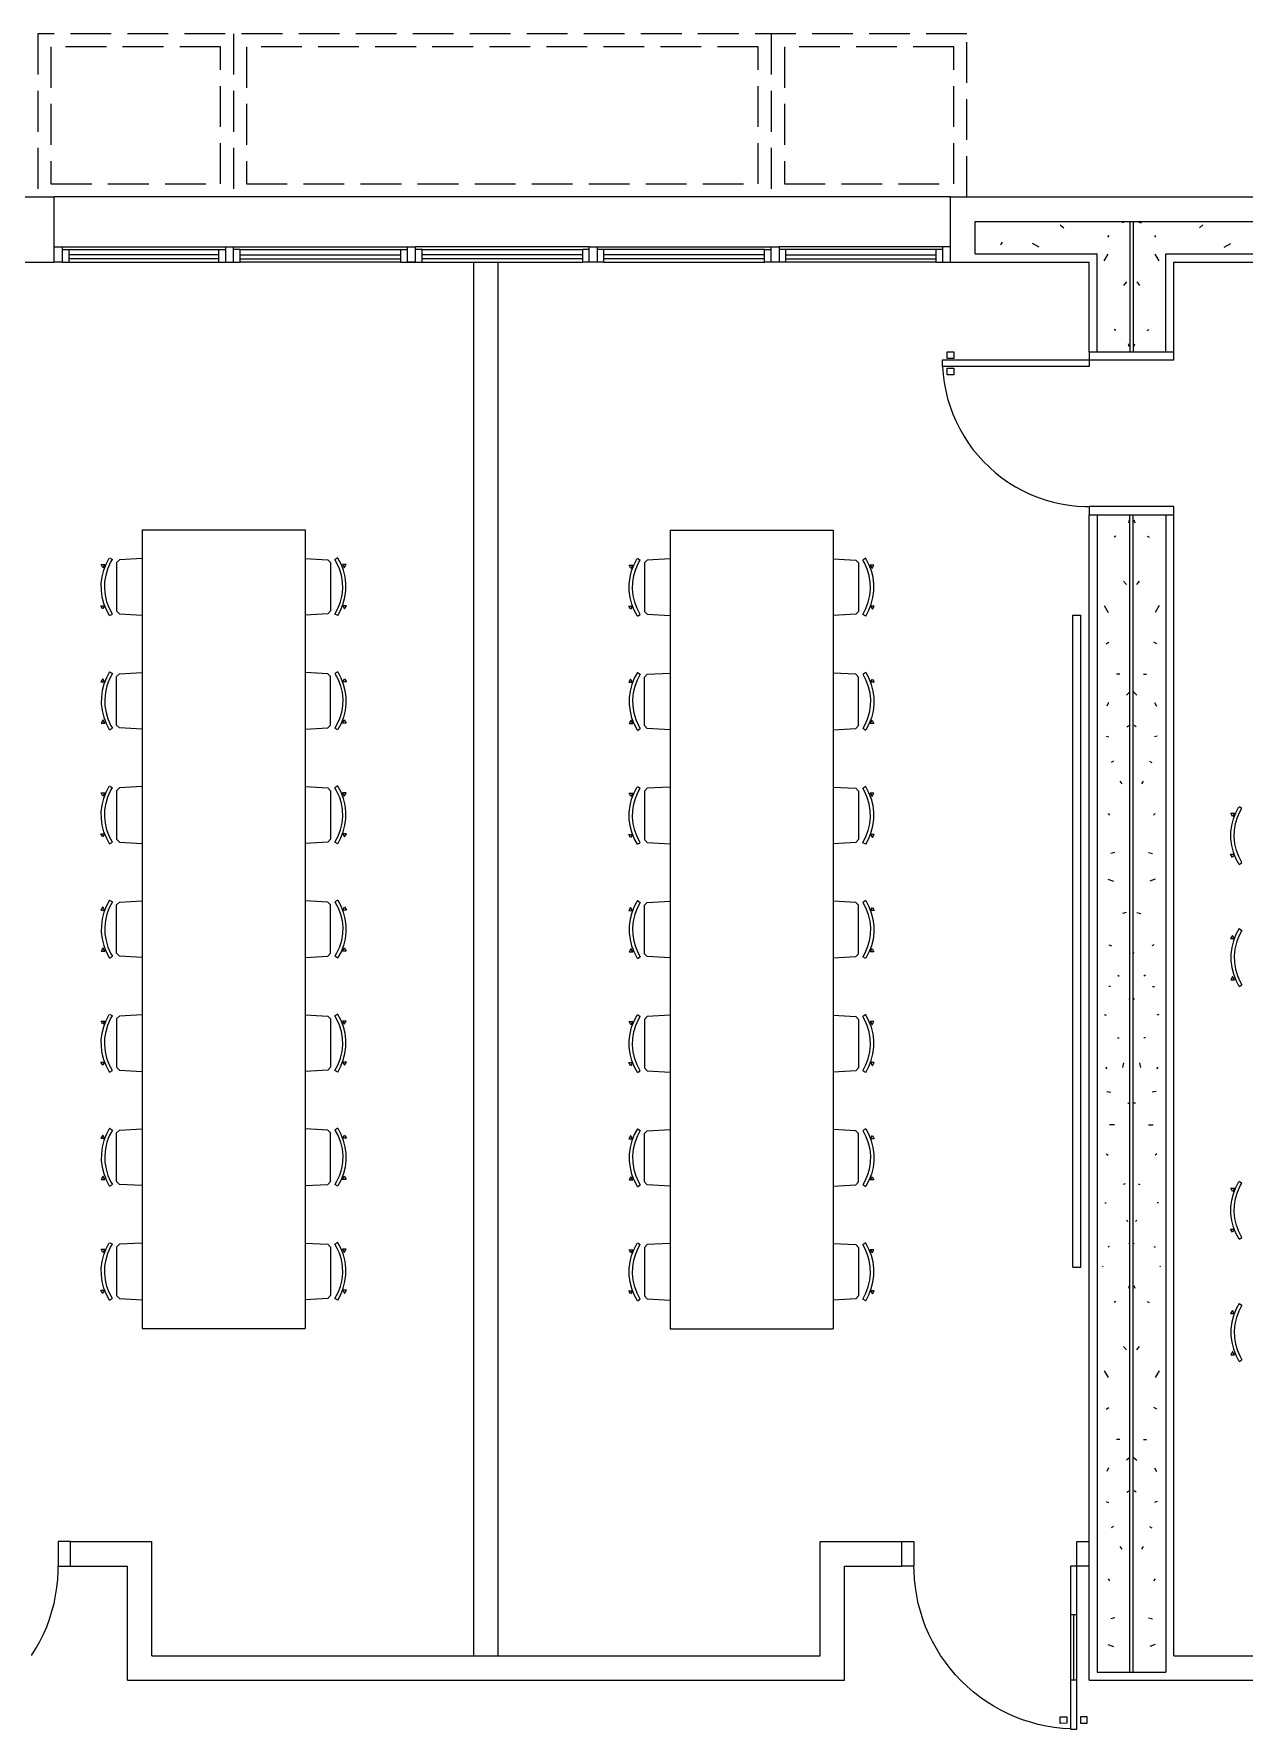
# Model space of a CAD drawing. Extents: x 7 to 80.8, y 22 to 73.9.
# Drawn here: x 17.66 to 25.09, y 54.63 to 65.03 of the extents above; entities that cross this region are included whole.
import ezdxf

# ---------------------------------------------------------------- set-up
doc = ezdxf.new("R2010")
doc.units = 0
doc.header["$MEASUREMENT"] = 0
doc.linetypes.add('DOT', pattern=[0.25, 0.25, 0])
for name, color, linetype in [('Doors', 7, 'CONTINUOUS'), ('Furniture', 7, 'CONTINUOUS'), ('Walls', 7, 'CONTINUOUS')]:
    doc.layers.add(name, color=color, linetype=linetype)

msp = doc.modelspace()

# ---------------------------------------------------------------- linework, layer by layer
at = {"layer": 'Doors', "color": 2}
for p, q in [((20.006, 63.632), (19.956, 63.632)), ((24.139, 63.082), (24.659, 63.082)), ((24.139, 62.082), (24.659, 62.082)), ((17.889, 55.782), (18.239, 55.782)), ((22.989, 55.632), (22.989, 55.782)), ((24.139, 55.632), (24.139, 55.782)), ((17.889, 55.632), (18.239, 55.632)), ((22.639, 55.632), (22.989, 55.632)), ((24.139, 54.932), (24.139, 55.632))]:
    msp.add_line(p, q, dxfattribs=at)
at = {"layer": 'Doors', "color": 4}
for p, q in [((24.139, 63.032), (24.139, 62.991)), ((24.659, 63.032), (24.659, 63.082)), ((24.064, 55.332), (24.022, 55.332)), ((24.045, 54.931), (24.045, 55.332)), ((24.064, 54.932), (24.024, 54.932))]:
    msp.add_line(p, q, dxfattribs=at)
at = {"layer": 'Doors', "color": 1}
msp.add_line((24.064, 55.782), (24.139, 55.782), dxfattribs=at)
at = {"layer": 'Doors', "color": 4}
for points in [[(24.139, 62.992), (23.239, 62.992), (23.239, 63.032), (24.139, 63.032)], [(24.139, 63.082), (24.139, 63.032), (24.659, 63.032)], [(23.24, 62.992), (23.244, 62.942), (23.25, 62.893), (23.259, 62.843), (23.271, 62.795), (23.286, 62.747), (23.303, 62.7), (23.323, 62.654), (23.345, 62.609), (23.37, 62.566), (23.397, 62.524), (23.426, 62.483), (23.458, 62.445), (23.491, 62.408), (23.527, 62.373), (23.564, 62.34), (23.604, 62.309), (23.645, 62.28), (23.687, 62.254), (23.731, 62.23), (23.776, 62.208), (23.823, 62.19), (23.87, 62.173), (23.918, 62.16), (23.967, 62.149), (24.016, 62.14), (24.066, 62.135), (24.116, 62.132), (24.139, 62.132)], [(24.659, 62.082), (24.659, 62.132), (24.139, 62.132), (24.139, 62.082)], [(17.65, 55.083), (17.677, 55.126), (17.701, 55.169), (17.723, 55.214), (17.743, 55.26), (17.76, 55.307), (17.775, 55.355), (17.788, 55.403), (17.798, 55.452), (17.806, 55.501), (17.811, 55.551), (17.814, 55.601), (17.814, 55.632)], [(24.024, 54.633), (23.975, 54.636), (23.925, 54.642), (23.876, 54.65), (23.827, 54.661), (23.779, 54.674), (23.731, 54.689), (23.684, 54.707), (23.639, 54.727), (23.594, 54.75), (23.55, 54.774), (23.508, 54.801), (23.467, 54.83), (23.428, 54.861), (23.39, 54.893), (23.354, 54.928), (23.32, 54.964), (23.287, 55.003), (23.257, 55.042), (23.228, 55.083), (23.202, 55.126), (23.178, 55.169), (23.156, 55.214), (23.136, 55.26), (23.119, 55.307), (23.104, 55.355), (23.091, 55.403), (23.081, 55.452), (23.073, 55.501), (23.068, 55.551), (23.065, 55.601), (23.064, 55.632)]]:
    msp.add_lwpolyline(points, dxfattribs=at)
for points in [[(23.309, 63.081), (23.309, 63.041), (23.269, 63.041), (23.269, 63.081), (23.309, 63.081)], [(23.309, 62.981), (23.309, 62.941), (23.269, 62.941), (23.269, 62.981), (23.309, 62.981)], [(24.064, 55.632), (24.024, 55.632), (24.024, 54.632), (24.064, 54.632), (24.064, 55.632)], [(24.002, 54.668), (23.962, 54.667), (23.962, 54.707), (24.002, 54.708), (24.002, 54.668)], [(24.087, 54.668), (24.127, 54.668), (24.127, 54.708), (24.087, 54.708), (24.087, 54.668)]]:
    msp.add_lwpolyline(points, close=True, dxfattribs=at)
at = {"layer": 'Doors', "color": 1}
for points in [[(17.889, 55.782), (17.814, 55.782), (17.814, 55.632), (17.889, 55.632)], [(22.989, 55.782), (23.064, 55.782), (23.064, 55.632), (22.989, 55.632)], [(24.139, 55.632), (24.064, 55.632), (24.064, 55.782)]]:
    msp.add_lwpolyline(points, dxfattribs=at)
at = {"layer": 'Furniture', "color": 4}
for p, q in [((18.329, 61.99), (19.329, 61.99)), ((18.329, 61.99), (18.329, 57.09)), ((19.329, 61.99), (19.329, 57.09)), ((21.568, 61.987), (22.568, 61.987)), ((21.568, 61.987), (21.568, 57.087)), ((22.568, 61.987), (22.568, 57.087)), ((18.128, 61.818), (18.146, 61.807)), ((18.172, 61.789), (18.189, 61.806)), ((18.172, 61.789), (18.172, 61.492)), ((18.329, 61.814), (18.189, 61.806)), ((19.329, 61.814), (19.468, 61.806)), ((19.485, 61.789), (19.468, 61.806)), ((19.485, 61.789), (19.485, 61.492)), ((19.529, 61.818), (19.511, 61.807)), ((21.367, 61.815), (21.385, 61.804)), ((21.411, 61.786), (21.428, 61.804)), ((21.411, 61.786), (21.411, 61.489)), ((21.568, 61.811), (21.428, 61.804)), ((22.568, 61.811), (22.707, 61.804)), ((22.724, 61.786), (22.707, 61.804)), ((22.724, 61.786), (22.724, 61.489)), ((22.768, 61.815), (22.75, 61.804)), ((18.128, 61.463), (18.146, 61.473)), ((18.189, 61.474), (18.172, 61.492)), ((18.189, 61.474), (18.329, 61.466)), ((19.468, 61.474), (19.329, 61.466)), ((19.468, 61.474), (19.485, 61.492)), ((19.529, 61.463), (19.511, 61.473)), ((21.367, 61.46), (21.385, 61.47)), ((21.428, 61.471), (21.411, 61.489)), ((21.428, 61.471), (21.568, 61.463)), ((22.707, 61.471), (22.568, 61.463)), ((22.707, 61.471), (22.724, 61.489)), ((22.768, 61.46), (22.75, 61.47)), ((24.089, 57.465), (24.089, 61.465)), ((18.128, 61.118), (18.146, 61.107)), ((18.189, 61.106), (18.172, 61.089)), ((18.172, 60.792), (18.172, 61.089)), ((18.189, 61.106), (18.329, 61.114)), ((19.468, 61.106), (19.329, 61.114)), ((19.468, 61.106), (19.485, 61.089)), ((19.485, 60.792), (19.485, 61.089)), ((19.529, 61.118), (19.511, 61.107)), ((21.367, 61.115), (21.385, 61.104)), ((21.428, 61.103), (21.411, 61.086)), ((21.411, 60.789), (21.411, 61.086)), ((21.428, 61.103), (21.568, 61.111)), ((22.707, 61.103), (22.568, 61.111)), ((22.707, 61.103), (22.724, 61.086)), ((22.724, 60.789), (22.724, 61.086)), ((22.768, 61.115), (22.75, 61.104)), ((18.128, 60.762), (18.146, 60.773)), ((18.172, 60.792), (18.189, 60.774)), ((18.329, 60.766), (18.189, 60.774)), ((19.329, 60.766), (19.468, 60.774)), ((19.485, 60.792), (19.468, 60.774)), ((19.529, 60.762), (19.511, 60.773)), ((21.367, 60.759), (21.385, 60.77)), ((21.411, 60.789), (21.428, 60.771)), ((21.568, 60.763), (21.428, 60.771)), ((22.568, 60.763), (22.707, 60.771)), ((22.724, 60.789), (22.707, 60.771)), ((22.768, 60.759), (22.75, 60.77)), ((18.128, 60.418), (18.146, 60.407)), ((18.172, 60.389), (18.189, 60.406)), ((18.172, 60.389), (18.172, 60.092)), ((18.329, 60.414), (18.189, 60.406)), ((19.329, 60.414), (19.468, 60.406)), ((19.485, 60.389), (19.468, 60.406)), ((19.485, 60.389), (19.485, 60.092)), ((19.529, 60.418), (19.511, 60.407)), ((21.367, 60.415), (21.385, 60.404)), ((21.411, 60.386), (21.428, 60.404)), ((21.411, 60.386), (21.411, 60.089)), ((21.568, 60.411), (21.428, 60.404)), ((22.568, 60.411), (22.707, 60.404)), ((22.724, 60.386), (22.707, 60.404)), ((22.724, 60.386), (22.724, 60.089)), ((22.768, 60.415), (22.75, 60.404)), ((25.059, 60.293), (25.077, 60.282)), ((18.128, 60.063), (18.146, 60.073)), ((18.189, 60.074), (18.172, 60.092)), ((18.189, 60.074), (18.329, 60.066)), ((19.468, 60.074), (19.329, 60.066)), ((19.468, 60.074), (19.485, 60.092)), ((19.529, 60.063), (19.511, 60.073)), ((21.367, 60.06), (21.385, 60.07)), ((21.428, 60.071), (21.411, 60.089)), ((21.428, 60.071), (21.568, 60.063)), ((22.707, 60.071), (22.568, 60.063)), ((22.707, 60.071), (22.724, 60.089)), ((22.768, 60.06), (22.75, 60.07)), ((25.059, 59.937), (25.077, 59.948)), ((18.128, 59.718), (18.146, 59.707)), ((18.189, 59.706), (18.172, 59.689)), ((18.189, 59.706), (18.329, 59.714)), ((19.468, 59.706), (19.329, 59.714)), ((19.468, 59.706), (19.485, 59.689)), ((19.529, 59.718), (19.511, 59.707)), ((21.367, 59.715), (21.385, 59.704)), ((21.428, 59.703), (21.411, 59.686)), ((21.428, 59.703), (21.568, 59.711)), ((22.707, 59.703), (22.568, 59.711)), ((22.707, 59.703), (22.724, 59.686)), ((22.768, 59.715), (22.75, 59.704)), ((18.172, 59.392), (18.172, 59.689)), ((19.485, 59.392), (19.485, 59.689)), ((21.411, 59.389), (21.411, 59.686)), ((22.724, 59.389), (22.724, 59.686)), ((25.059, 59.543), (25.077, 59.532)), ((18.172, 59.392), (18.189, 59.374)), ((19.485, 59.392), (19.468, 59.374)), ((21.411, 59.389), (21.428, 59.371)), ((22.724, 59.389), (22.707, 59.371)), ((18.128, 59.362), (18.146, 59.373)), ((18.329, 59.366), (18.189, 59.374)), ((19.329, 59.366), (19.468, 59.374)), ((19.529, 59.362), (19.511, 59.373)), ((21.367, 59.359), (21.385, 59.37)), ((21.568, 59.363), (21.428, 59.371)), ((22.568, 59.363), (22.707, 59.371)), ((22.768, 59.359), (22.75, 59.37)), ((25.059, 59.187), (25.077, 59.198)), ((18.128, 59.018), (18.146, 59.007)), ((18.172, 58.989), (18.189, 59.006)), ((18.172, 58.989), (18.172, 58.692)), ((18.329, 59.014), (18.189, 59.006)), ((19.329, 59.014), (19.468, 59.006)), ((19.485, 58.989), (19.468, 59.006)), ((19.485, 58.989), (19.485, 58.692)), ((19.529, 59.018), (19.511, 59.007)), ((21.367, 59.015), (21.385, 59.004)), ((21.411, 58.986), (21.428, 59.004)), ((21.411, 58.986), (21.411, 58.689)), ((21.568, 59.011), (21.428, 59.004)), ((22.568, 59.011), (22.707, 59.004)), ((22.724, 58.986), (22.707, 59.004)), ((22.724, 58.986), (22.724, 58.689)), ((22.768, 59.015), (22.75, 59.004)), ((18.128, 58.663), (18.146, 58.673)), ((18.189, 58.674), (18.172, 58.692)), ((18.189, 58.674), (18.329, 58.666)), ((19.468, 58.674), (19.329, 58.666)), ((19.468, 58.674), (19.485, 58.692)), ((19.529, 58.663), (19.511, 58.673)), ((21.367, 58.66), (21.385, 58.67)), ((21.428, 58.671), (21.411, 58.689)), ((21.428, 58.671), (21.568, 58.663)), ((22.707, 58.671), (22.568, 58.663)), ((22.707, 58.671), (22.724, 58.689)), ((22.768, 58.66), (22.75, 58.67)), ((18.128, 58.318), (18.146, 58.307)), ((18.189, 58.306), (18.172, 58.289)), ((18.172, 57.992), (18.172, 58.289)), ((18.189, 58.306), (18.329, 58.314)), ((19.468, 58.306), (19.329, 58.314)), ((19.468, 58.306), (19.485, 58.289)), ((19.485, 57.992), (19.485, 58.289)), ((19.529, 58.318), (19.511, 58.307)), ((21.367, 58.315), (21.385, 58.304)), ((21.428, 58.303), (21.411, 58.286)), ((21.411, 57.989), (21.411, 58.286)), ((21.428, 58.303), (21.568, 58.311)), ((22.707, 58.303), (22.568, 58.311)), ((22.707, 58.303), (22.724, 58.286)), ((22.724, 57.989), (22.724, 58.286)), ((22.768, 58.315), (22.75, 58.304)), ((18.128, 57.962), (18.146, 57.973)), ((18.172, 57.992), (18.189, 57.974)), ((18.329, 57.966), (18.189, 57.974)), ((19.329, 57.966), (19.468, 57.974)), ((19.485, 57.992), (19.468, 57.974)), ((19.529, 57.962), (19.511, 57.973)), ((21.367, 57.959), (21.385, 57.97)), ((21.411, 57.989), (21.428, 57.971)), ((21.568, 57.963), (21.428, 57.971)), ((22.568, 57.963), (22.707, 57.971)), ((22.724, 57.989), (22.707, 57.971)), ((22.768, 57.959), (22.75, 57.97)), ((25.059, 57.993), (25.077, 57.982)), ((18.128, 57.618), (18.146, 57.607)), ((19.529, 57.618), (19.511, 57.607)), ((25.059, 57.637), (25.077, 57.648)), ((18.172, 57.589), (18.189, 57.606)), ((18.172, 57.589), (18.172, 57.292)), ((18.329, 57.614), (18.189, 57.606)), ((19.329, 57.614), (19.468, 57.606)), ((19.485, 57.589), (19.468, 57.606)), ((19.485, 57.589), (19.485, 57.292)), ((21.367, 57.615), (21.385, 57.604)), ((21.411, 57.586), (21.428, 57.604)), ((21.411, 57.586), (21.411, 57.289)), ((21.568, 57.611), (21.428, 57.604)), ((22.568, 57.611), (22.707, 57.604)), ((22.724, 57.586), (22.707, 57.604)), ((22.724, 57.586), (22.724, 57.289)), ((22.768, 57.615), (22.75, 57.604)), ((24.039, 57.465), (24.089, 57.465)), ((18.128, 57.263), (18.146, 57.273)), ((18.189, 57.274), (18.172, 57.292)), ((18.189, 57.274), (18.329, 57.266)), ((19.468, 57.274), (19.329, 57.266)), ((19.468, 57.274), (19.485, 57.292)), ((19.529, 57.263), (19.511, 57.273)), ((21.367, 57.26), (21.385, 57.27)), ((21.428, 57.271), (21.411, 57.289)), ((21.428, 57.271), (21.568, 57.263)), ((22.707, 57.271), (22.568, 57.263)), ((22.707, 57.271), (22.724, 57.289)), ((22.768, 57.26), (22.75, 57.27)), ((25.059, 57.243), (25.077, 57.232)), ((18.329, 57.09), (19.329, 57.09)), ((21.568, 57.087), (22.568, 57.087)), ((25.059, 56.887), (25.077, 56.898))]:
    msp.add_line(p, q, dxfattribs=at)
for points in [[(18.088, 61.756), (18.077, 61.776), (18.1, 61.776), (18.088, 61.756)], [(19.569, 61.756), (19.58, 61.776), (19.557, 61.776), (19.569, 61.756)], [(21.327, 61.753), (21.316, 61.773), (21.339, 61.773), (21.327, 61.753)], [(22.808, 61.753), (22.819, 61.773), (22.796, 61.773), (22.808, 61.753)], [(18.087, 61.505), (18.076, 61.524), (18.098, 61.524), (18.087, 61.505)], [(19.571, 61.505), (19.582, 61.524), (19.56, 61.524), (19.571, 61.505)], [(21.326, 61.502), (21.315, 61.521), (21.337, 61.521), (21.326, 61.502)], [(22.809, 61.502), (22.82, 61.521), (22.798, 61.521), (22.809, 61.502)], [(18.087, 61.076), (18.076, 61.057), (18.098, 61.057), (18.087, 61.076)], [(19.571, 61.076), (19.582, 61.057), (19.56, 61.057), (19.571, 61.076)], [(21.326, 61.073), (21.315, 61.054), (21.337, 61.054), (21.326, 61.073)], [(22.809, 61.073), (22.82, 61.054), (22.798, 61.054), (22.809, 61.073)], [(18.088, 60.824), (18.077, 60.804), (18.1, 60.804), (18.088, 60.824)], [(19.569, 60.824), (19.58, 60.804), (19.557, 60.804), (19.569, 60.824)], [(21.327, 60.821), (21.316, 60.801), (21.339, 60.801), (21.327, 60.821)], [(22.808, 60.821), (22.819, 60.801), (22.796, 60.801), (22.808, 60.821)], [(18.088, 60.356), (18.077, 60.376), (18.1, 60.376), (18.088, 60.356)], [(19.569, 60.356), (19.58, 60.376), (19.557, 60.376), (19.569, 60.356)], [(21.327, 60.353), (21.316, 60.373), (21.339, 60.373), (21.327, 60.353)], [(22.808, 60.353), (22.819, 60.373), (22.796, 60.373), (22.808, 60.353)], [(25.019, 60.231), (25.008, 60.251), (25.031, 60.251), (25.019, 60.231)], [(18.087, 60.105), (18.076, 60.124), (18.098, 60.124), (18.087, 60.105)], [(19.571, 60.105), (19.582, 60.124), (19.56, 60.124), (19.571, 60.105)], [(21.326, 60.102), (21.315, 60.121), (21.337, 60.121), (21.326, 60.102)], [(22.809, 60.102), (22.82, 60.121), (22.798, 60.121), (22.809, 60.102)], [(25.018, 59.98), (25.007, 59.999), (25.029, 59.999), (25.018, 59.98)], [(18.087, 59.676), (18.076, 59.657), (18.098, 59.657), (18.087, 59.676)], [(19.571, 59.676), (19.582, 59.657), (19.56, 59.657), (19.571, 59.676)], [(21.326, 59.673), (21.315, 59.654), (21.337, 59.654), (21.326, 59.673)], [(22.809, 59.673), (22.82, 59.654), (22.798, 59.654), (22.809, 59.673)], [(25.018, 59.501), (25.007, 59.482), (25.029, 59.482), (25.018, 59.501)], [(18.088, 59.424), (18.077, 59.404), (18.1, 59.404), (18.088, 59.424)], [(19.569, 59.424), (19.58, 59.404), (19.557, 59.404), (19.569, 59.424)], [(21.327, 59.421), (21.316, 59.401), (21.339, 59.401), (21.327, 59.421)], [(22.808, 59.421), (22.819, 59.401), (22.796, 59.401), (22.808, 59.421)], [(25.019, 59.249), (25.008, 59.229), (25.031, 59.229), (25.019, 59.249)], [(18.088, 58.956), (18.077, 58.976), (18.1, 58.976), (18.088, 58.956)], [(19.569, 58.956), (19.58, 58.976), (19.557, 58.976), (19.569, 58.956)], [(21.327, 58.953), (21.316, 58.973), (21.339, 58.973), (21.327, 58.953)], [(22.808, 58.953), (22.819, 58.973), (22.796, 58.973), (22.808, 58.953)], [(18.087, 58.705), (18.076, 58.724), (18.098, 58.724), (18.087, 58.705)], [(19.571, 58.705), (19.582, 58.724), (19.56, 58.724), (19.571, 58.705)], [(21.326, 58.702), (21.315, 58.721), (21.337, 58.721), (21.326, 58.702)], [(22.809, 58.702), (22.82, 58.721), (22.798, 58.721), (22.809, 58.702)], [(18.087, 58.276), (18.076, 58.257), (18.098, 58.257), (18.087, 58.276)], [(19.571, 58.276), (19.582, 58.257), (19.56, 58.257), (19.571, 58.276)], [(21.326, 58.273), (21.315, 58.254), (21.337, 58.254), (21.326, 58.273)], [(22.809, 58.273), (22.82, 58.254), (22.798, 58.254), (22.809, 58.273)], [(18.088, 58.024), (18.077, 58.004), (18.1, 58.004), (18.088, 58.024)], [(19.569, 58.024), (19.58, 58.004), (19.557, 58.004), (19.569, 58.024)], [(21.327, 58.021), (21.316, 58.001), (21.339, 58.001), (21.327, 58.021)], [(22.808, 58.021), (22.819, 58.001), (22.796, 58.001), (22.808, 58.021)], [(25.019, 57.931), (25.008, 57.951), (25.031, 57.951), (25.019, 57.931)], [(25.018, 57.68), (25.007, 57.699), (25.029, 57.699), (25.018, 57.68)], [(18.088, 57.556), (18.077, 57.576), (18.1, 57.576), (18.088, 57.556)], [(19.569, 57.556), (19.58, 57.576), (19.557, 57.576), (19.569, 57.556)], [(21.327, 57.553), (21.316, 57.573), (21.339, 57.573), (21.327, 57.553)], [(22.808, 57.553), (22.819, 57.573), (22.796, 57.573), (22.808, 57.553)], [(18.087, 57.305), (18.076, 57.324), (18.098, 57.324), (18.087, 57.305)], [(19.571, 57.305), (19.582, 57.324), (19.56, 57.324), (19.571, 57.305)], [(21.326, 57.302), (21.315, 57.321), (21.337, 57.321), (21.326, 57.302)], [(22.809, 57.302), (22.82, 57.321), (22.798, 57.321), (22.809, 57.302)], [(25.018, 57.201), (25.007, 57.182), (25.029, 57.182), (25.018, 57.201)], [(25.019, 56.949), (25.008, 56.929), (25.031, 56.929), (25.019, 56.949)]]:
    msp.add_lwpolyline(points, close=True, dxfattribs=at)
for points in [[(18.128, 61.463), (18.109, 61.499), (18.094, 61.537), (18.084, 61.577), (18.079, 61.618), (18.078, 61.66), (18.083, 61.701), (18.093, 61.741), (18.108, 61.779), (18.127, 61.816)], [(18.146, 61.473), (18.127, 61.51), (18.112, 61.548), (18.103, 61.589), (18.099, 61.63), (18.1, 61.671), (18.107, 61.712), (18.119, 61.751), (18.135, 61.789), (18.146, 61.807)], [(19.511, 61.473), (19.531, 61.51), (19.545, 61.548), (19.555, 61.589), (19.559, 61.63), (19.557, 61.671), (19.551, 61.712), (19.539, 61.751), (19.522, 61.789), (19.511, 61.807)], [(19.529, 61.463), (19.548, 61.499), (19.563, 61.537), (19.573, 61.577), (19.579, 61.618), (19.579, 61.66), (19.574, 61.701), (19.564, 61.741), (19.549, 61.779), (19.53, 61.816)], [(21.367, 61.46), (21.348, 61.496), (21.333, 61.534), (21.323, 61.574), (21.317, 61.615), (21.317, 61.657), (21.322, 61.698), (21.332, 61.738), (21.347, 61.776), (21.366, 61.813)], [(21.385, 61.47), (21.365, 61.507), (21.351, 61.546), (21.342, 61.586), (21.338, 61.627), (21.339, 61.668), (21.346, 61.709), (21.357, 61.748), (21.374, 61.786), (21.385, 61.804)], [(22.75, 61.47), (22.77, 61.507), (22.784, 61.546), (22.793, 61.586), (22.797, 61.627), (22.796, 61.668), (22.79, 61.709), (22.778, 61.748), (22.761, 61.786), (22.75, 61.804)], [(22.768, 61.46), (22.787, 61.496), (22.802, 61.534), (22.812, 61.574), (22.818, 61.615), (22.818, 61.657), (22.813, 61.698), (22.803, 61.738), (22.788, 61.776), (22.769, 61.813)], [(24.039, 57.465), (24.039, 61.465), (24.089, 61.465)], [(18.128, 61.118), (18.109, 61.082), (18.094, 61.043), (18.084, 61.003), (18.079, 60.962), (18.078, 60.921), (18.083, 60.88), (18.093, 60.84), (18.108, 60.801), (18.127, 60.765)], [(18.146, 61.107), (18.127, 61.071), (18.112, 61.032), (18.103, 60.992), (18.099, 60.951), (18.1, 60.91), (18.107, 60.869), (18.119, 60.829), (18.135, 60.792), (18.146, 60.773)], [(19.511, 61.107), (19.531, 61.071), (19.545, 61.032), (19.555, 60.992), (19.559, 60.951), (19.557, 60.91), (19.551, 60.869), (19.539, 60.829), (19.522, 60.792), (19.511, 60.773)], [(19.529, 61.118), (19.548, 61.082), (19.563, 61.043), (19.573, 61.003), (19.579, 60.962), (19.579, 60.921), (19.574, 60.88), (19.564, 60.84), (19.549, 60.801), (19.53, 60.765)], [(21.367, 61.115), (21.348, 61.079), (21.333, 61.04), (21.323, 61), (21.317, 60.959), (21.317, 60.918), (21.322, 60.877), (21.332, 60.837), (21.347, 60.798), (21.366, 60.762)], [(21.385, 61.104), (21.365, 61.068), (21.351, 61.029), (21.342, 60.989), (21.338, 60.948), (21.339, 60.907), (21.346, 60.866), (21.357, 60.826), (21.374, 60.789), (21.385, 60.77)], [(22.75, 61.104), (22.77, 61.068), (22.784, 61.029), (22.793, 60.989), (22.797, 60.948), (22.796, 60.907), (22.79, 60.866), (22.778, 60.826), (22.761, 60.789), (22.75, 60.77)], [(22.768, 61.115), (22.787, 61.079), (22.802, 61.04), (22.812, 61), (22.818, 60.959), (22.818, 60.918), (22.813, 60.877), (22.803, 60.837), (22.788, 60.798), (22.769, 60.762)], [(18.128, 60.063), (18.109, 60.099), (18.094, 60.137), (18.084, 60.177), (18.079, 60.218), (18.078, 60.26), (18.083, 60.301), (18.093, 60.341), (18.108, 60.379), (18.127, 60.416)], [(18.146, 60.073), (18.127, 60.11), (18.112, 60.148), (18.103, 60.189), (18.099, 60.23), (18.1, 60.271), (18.107, 60.312), (18.119, 60.351), (18.135, 60.389), (18.146, 60.407)], [(19.511, 60.073), (19.531, 60.11), (19.545, 60.148), (19.555, 60.189), (19.559, 60.23), (19.557, 60.271), (19.551, 60.312), (19.539, 60.351), (19.522, 60.389), (19.511, 60.407)], [(19.529, 60.063), (19.548, 60.099), (19.563, 60.137), (19.573, 60.177), (19.579, 60.218), (19.579, 60.26), (19.574, 60.301), (19.564, 60.341), (19.549, 60.379), (19.53, 60.416)], [(21.367, 60.06), (21.348, 60.096), (21.333, 60.134), (21.323, 60.174), (21.317, 60.215), (21.317, 60.257), (21.322, 60.298), (21.332, 60.338), (21.347, 60.376), (21.366, 60.413)], [(21.385, 60.07), (21.365, 60.107), (21.351, 60.145), (21.342, 60.186), (21.338, 60.227), (21.339, 60.268), (21.346, 60.309), (21.357, 60.348), (21.374, 60.386), (21.385, 60.404)], [(22.75, 60.07), (22.77, 60.107), (22.784, 60.145), (22.793, 60.186), (22.797, 60.227), (22.796, 60.268), (22.79, 60.309), (22.778, 60.348), (22.761, 60.386), (22.75, 60.404)], [(22.768, 60.06), (22.787, 60.096), (22.802, 60.134), (22.812, 60.174), (22.818, 60.215), (22.818, 60.257), (22.813, 60.298), (22.803, 60.338), (22.788, 60.376), (22.769, 60.413)], [(25.059, 59.937), (25.04, 59.974), (25.025, 60.012), (25.015, 60.052), (25.009, 60.093), (25.009, 60.135), (25.014, 60.176), (25.024, 60.216), (25.039, 60.254), (25.058, 60.291)], [(25.077, 59.948), (25.057, 59.985), (25.043, 60.023), (25.034, 60.064), (25.029, 60.105), (25.031, 60.146), (25.037, 60.187), (25.049, 60.226), (25.066, 60.264), (25.077, 60.282)], [(18.128, 59.718), (18.109, 59.682), (18.094, 59.643), (18.084, 59.603), (18.079, 59.562), (18.078, 59.521), (18.083, 59.48), (18.093, 59.44), (18.108, 59.401), (18.127, 59.365)], [(18.146, 59.707), (18.127, 59.671), (18.112, 59.632), (18.103, 59.592), (18.099, 59.551), (18.1, 59.51), (18.107, 59.469), (18.119, 59.429), (18.135, 59.392), (18.146, 59.373)], [(19.511, 59.707), (19.531, 59.671), (19.545, 59.632), (19.555, 59.592), (19.559, 59.551), (19.557, 59.51), (19.551, 59.469), (19.539, 59.429), (19.522, 59.392), (19.511, 59.373)], [(19.529, 59.718), (19.548, 59.682), (19.563, 59.643), (19.573, 59.603), (19.579, 59.562), (19.579, 59.521), (19.574, 59.48), (19.564, 59.44), (19.549, 59.401), (19.53, 59.365)], [(21.367, 59.715), (21.348, 59.679), (21.333, 59.64), (21.323, 59.6), (21.317, 59.559), (21.317, 59.518), (21.322, 59.477), (21.332, 59.437), (21.347, 59.398), (21.366, 59.362)], [(21.385, 59.704), (21.365, 59.668), (21.351, 59.629), (21.342, 59.589), (21.338, 59.548), (21.339, 59.507), (21.346, 59.466), (21.357, 59.426), (21.374, 59.389), (21.385, 59.37)], [(22.75, 59.704), (22.77, 59.668), (22.784, 59.629), (22.793, 59.589), (22.797, 59.548), (22.796, 59.507), (22.79, 59.466), (22.778, 59.426), (22.761, 59.389), (22.75, 59.37)], [(22.768, 59.715), (22.787, 59.679), (22.802, 59.64), (22.812, 59.6), (22.818, 59.559), (22.818, 59.518), (22.813, 59.477), (22.803, 59.437), (22.788, 59.398), (22.769, 59.362)], [(25.059, 59.543), (25.04, 59.507), (25.025, 59.468), (25.015, 59.428), (25.009, 59.387), (25.009, 59.346), (25.014, 59.305), (25.024, 59.265), (25.039, 59.226), (25.058, 59.19)], [(25.077, 59.532), (25.057, 59.496), (25.043, 59.457), (25.034, 59.417), (25.029, 59.376), (25.031, 59.335), (25.037, 59.294), (25.049, 59.254), (25.066, 59.217), (25.077, 59.198)], [(18.128, 58.663), (18.109, 58.699), (18.094, 58.737), (18.084, 58.777), (18.079, 58.818), (18.078, 58.86), (18.083, 58.901), (18.093, 58.941), (18.108, 58.979), (18.127, 59.016)], [(18.146, 58.673), (18.127, 58.71), (18.112, 58.748), (18.103, 58.789), (18.099, 58.83), (18.1, 58.871), (18.107, 58.912), (18.119, 58.951), (18.135, 58.989), (18.146, 59.007)], [(19.511, 58.673), (19.531, 58.71), (19.545, 58.748), (19.555, 58.789), (19.559, 58.83), (19.557, 58.871), (19.551, 58.912), (19.539, 58.951), (19.522, 58.989), (19.511, 59.007)], [(19.529, 58.663), (19.548, 58.699), (19.563, 58.737), (19.573, 58.777), (19.579, 58.818), (19.579, 58.86), (19.574, 58.901), (19.564, 58.941), (19.549, 58.979), (19.53, 59.016)], [(21.367, 58.66), (21.348, 58.696), (21.333, 58.734), (21.323, 58.774), (21.317, 58.815), (21.317, 58.857), (21.322, 58.898), (21.332, 58.938), (21.347, 58.976), (21.366, 59.013)], [(21.385, 58.67), (21.365, 58.707), (21.351, 58.745), (21.342, 58.786), (21.338, 58.827), (21.339, 58.868), (21.346, 58.909), (21.357, 58.948), (21.374, 58.986), (21.385, 59.004)], [(22.75, 58.67), (22.77, 58.707), (22.784, 58.745), (22.793, 58.786), (22.797, 58.827), (22.796, 58.868), (22.79, 58.909), (22.778, 58.948), (22.761, 58.986), (22.75, 59.004)], [(22.768, 58.66), (22.787, 58.696), (22.802, 58.734), (22.812, 58.774), (22.818, 58.815), (22.818, 58.857), (22.813, 58.898), (22.803, 58.938), (22.788, 58.976), (22.769, 59.013)], [(18.128, 58.318), (18.109, 58.282), (18.094, 58.243), (18.084, 58.203), (18.079, 58.162), (18.078, 58.121), (18.083, 58.08), (18.093, 58.04), (18.108, 58.001), (18.127, 57.965)], [(18.146, 58.307), (18.127, 58.271), (18.112, 58.232), (18.103, 58.192), (18.099, 58.151), (18.1, 58.11), (18.107, 58.069), (18.119, 58.029), (18.135, 57.992), (18.146, 57.973)], [(19.511, 58.307), (19.531, 58.271), (19.545, 58.232), (19.555, 58.192), (19.559, 58.151), (19.557, 58.11), (19.551, 58.069), (19.539, 58.029), (19.522, 57.992), (19.511, 57.973)], [(19.529, 58.318), (19.548, 58.282), (19.563, 58.243), (19.573, 58.203), (19.579, 58.162), (19.579, 58.121), (19.574, 58.08), (19.564, 58.04), (19.549, 58.001), (19.53, 57.965)], [(21.367, 58.315), (21.348, 58.279), (21.333, 58.24), (21.323, 58.2), (21.317, 58.159), (21.317, 58.118), (21.322, 58.077), (21.332, 58.037), (21.347, 57.998), (21.366, 57.962)], [(21.385, 58.304), (21.365, 58.268), (21.351, 58.229), (21.342, 58.189), (21.338, 58.148), (21.339, 58.107), (21.346, 58.066), (21.357, 58.026), (21.374, 57.989), (21.385, 57.97)], [(22.75, 58.304), (22.77, 58.268), (22.784, 58.229), (22.793, 58.189), (22.797, 58.148), (22.796, 58.107), (22.79, 58.066), (22.778, 58.026), (22.761, 57.989), (22.75, 57.97)], [(22.768, 58.315), (22.787, 58.279), (22.802, 58.24), (22.812, 58.2), (22.818, 58.159), (22.818, 58.118), (22.813, 58.077), (22.803, 58.037), (22.788, 57.998), (22.769, 57.962)], [(25.059, 57.637), (25.04, 57.674), (25.025, 57.712), (25.015, 57.752), (25.009, 57.793), (25.009, 57.835), (25.014, 57.876), (25.024, 57.916), (25.039, 57.954), (25.058, 57.991)], [(25.077, 57.648), (25.057, 57.685), (25.043, 57.723), (25.034, 57.764), (25.029, 57.805), (25.031, 57.846), (25.037, 57.887), (25.049, 57.926), (25.066, 57.964), (25.077, 57.982)], [(18.128, 57.263), (18.109, 57.299), (18.094, 57.337), (18.084, 57.377), (18.079, 57.418), (18.078, 57.46), (18.083, 57.501), (18.093, 57.541), (18.108, 57.579), (18.127, 57.616)], [(18.146, 57.273), (18.127, 57.31), (18.112, 57.348), (18.103, 57.389), (18.099, 57.43), (18.1, 57.471), (18.107, 57.512), (18.119, 57.551), (18.135, 57.589), (18.146, 57.607)], [(19.511, 57.273), (19.531, 57.31), (19.545, 57.348), (19.555, 57.389), (19.559, 57.43), (19.557, 57.471), (19.551, 57.512), (19.539, 57.551), (19.522, 57.589), (19.511, 57.607)], [(19.529, 57.263), (19.548, 57.299), (19.563, 57.337), (19.573, 57.377), (19.579, 57.418), (19.579, 57.46), (19.574, 57.501), (19.564, 57.541), (19.549, 57.579), (19.53, 57.616)], [(21.367, 57.26), (21.348, 57.296), (21.333, 57.334), (21.323, 57.374), (21.317, 57.415), (21.317, 57.457), (21.322, 57.498), (21.332, 57.538), (21.347, 57.576), (21.366, 57.613)], [(21.385, 57.27), (21.365, 57.307), (21.351, 57.346), (21.342, 57.386), (21.338, 57.427), (21.339, 57.468), (21.346, 57.509), (21.357, 57.548), (21.374, 57.586), (21.385, 57.604)], [(22.75, 57.27), (22.77, 57.307), (22.784, 57.346), (22.793, 57.386), (22.797, 57.427), (22.796, 57.468), (22.79, 57.509), (22.778, 57.548), (22.761, 57.586), (22.75, 57.604)], [(22.768, 57.26), (22.787, 57.296), (22.802, 57.334), (22.812, 57.374), (22.818, 57.415), (22.818, 57.457), (22.813, 57.498), (22.803, 57.538), (22.788, 57.576), (22.769, 57.613)], [(25.059, 57.243), (25.04, 57.207), (25.025, 57.168), (25.015, 57.128), (25.009, 57.087), (25.009, 57.046), (25.014, 57.005), (25.024, 56.965), (25.039, 56.926), (25.058, 56.89)], [(25.077, 57.232), (25.057, 57.196), (25.043, 57.157), (25.034, 57.117), (25.029, 57.076), (25.031, 57.035), (25.037, 56.994), (25.049, 56.954), (25.066, 56.917), (25.077, 56.898)]]:
    msp.add_lwpolyline(points, dxfattribs=at)
at = {"layer": 'Walls', "color": 8, "linetype": 'DOT'}
for p, q in [((18.889, 65.032), (18.889, 64.032)), ((22.189, 65.032), (22.189, 64.032))]:
    msp.add_line(p, q, dxfattribs=at)
at = {"layer": 'Walls', "color": 2}
for p, q in [((16.664, 64.032), (17.789, 64.032)), ((17.789, 63.632), (17.789, 64.032)), ((23.289, 64.032), (25.509, 64.032)), ((23.289, 63.632), (23.289, 64.032)), ((23.439, 63.882), (25.359, 63.882)), ((23.439, 63.682), (23.439, 63.882)), ((24.389, 63.882), (24.389, 63.082)), ((24.409, 63.882), (24.409, 63.082)), ((23.439, 63.682), (24.189, 63.682)), ((24.189, 63.082), (24.189, 63.682)), ((24.609, 63.682), (25.359, 63.682)), ((24.609, 63.082), (24.609, 63.682)), ((16.739, 63.632), (17.789, 63.632)), ((20.364, 55.082), (20.364, 63.631)), ((20.514, 55.082), (20.514, 63.631)), ((23.289, 63.632), (24.139, 63.632)), ((24.139, 63.082), (24.139, 63.632)), ((24.659, 63.632), (25.509, 63.632)), ((24.659, 63.082), (24.659, 63.632)), ((24.139, 55.782), (24.139, 62.082)), ((24.189, 62.082), (24.189, 54.982)), ((24.389, 54.982), (24.389, 62.082)), ((24.409, 54.982), (24.409, 62.082)), ((24.609, 62.082), (24.609, 54.982)), ((24.659, 55.082), (24.659, 62.082)), ((17.889, 55.632), (17.889, 55.782)), ((18.239, 55.782), (18.389, 55.782)), ((18.389, 55.082), (18.389, 55.782)), ((22.489, 55.782), (22.989, 55.782)), ((22.489, 55.082), (22.489, 55.782)), ((18.239, 54.932), (18.239, 55.632)), ((22.639, 54.932), (22.639, 55.632)), ((18.389, 55.082), (22.489, 55.082)), ((20.364, 55.082), (20.514, 55.082)), ((24.659, 55.082), (29.499, 55.082)), ((18.239, 54.932), (22.639, 54.932)), ((24.139, 54.932), (29.609, 54.932)), ((24.189, 54.982), (24.389, 54.982)), ((24.189, 54.982), (24.609, 54.982)), ((24.409, 54.982), (24.609, 54.982))]:
    msp.add_line(p, q, dxfattribs=at)
at = {"layer": 'Walls', "color": 8}
for p, q in [((23.289, 64.032), (17.789, 64.032)), ((17.839, 63.726), (18.84, 63.726)), ((17.88, 63.71), (18.8, 63.71)), ((18.8, 63.677), (17.88, 63.677)), ((18.8, 63.652), (17.88, 63.652)), ((18.89, 63.726), (19.956, 63.726)), ((18.93, 63.71), (19.916, 63.71)), ((18.93, 63.677), (19.916, 63.677)), ((18.93, 63.652), (19.916, 63.652)), ((21.072, 63.726), (20.006, 63.726)), ((20.046, 63.71), (21.032, 63.71)), ((21.032, 63.677), (20.046, 63.677)), ((21.032, 63.652), (20.046, 63.652)), ((21.122, 63.726), (22.188, 63.726)), ((22.148, 63.71), (21.162, 63.71)), ((22.148, 63.677), (21.162, 63.677)), ((22.148, 63.652), (21.162, 63.652)), ((23.239, 63.726), (22.238, 63.726)), ((23.199, 63.71), (22.279, 63.71)), ((22.279, 63.677), (23.199, 63.677)), ((22.279, 63.652), (23.199, 63.652)), ((17.88, 63.632), (18.8, 63.632)), ((19.916, 63.632), (18.93, 63.632)), ((20.046, 63.632), (21.032, 63.632)), ((21.162, 63.632), (22.148, 63.632)), ((23.199, 63.632), (22.279, 63.632))]:
    msp.add_line(p, q, dxfattribs=at)
at = {"layer": 'Walls', "color": 1}
for p, q in [((23.961, 63.861), (23.983, 63.843)), ((24.358, 63.878), (24.34, 63.873)), ((24.441, 63.878), (24.459, 63.873)), ((24.837, 63.861), (24.816, 63.843)), ((23.597, 63.737), (23.608, 63.754)), ((24.259, 63.795), (24.252, 63.785)), ((24.54, 63.795), (24.547, 63.785)), ((23.832, 63.723), (23.791, 63.747)), ((24.231, 63.639), (24.255, 63.681)), ((24.568, 63.639), (24.544, 63.681)), ((24.967, 63.723), (25.008, 63.747)), ((24.368, 63.51), (24.351, 63.489)), ((24.431, 63.51), (24.448, 63.489)), ((24.303, 63.212), (24.292, 63.219)), ((24.385, 63.114), (24.38, 63.131)), ((24.413, 63.114), (24.419, 63.131)), ((24.496, 63.212), (24.507, 63.219)), ((24.385, 62.05), (24.38, 62.033)), ((24.413, 62.05), (24.419, 62.033)), ((24.303, 61.951), (24.292, 61.945)), ((24.496, 61.951), (24.507, 61.945)), ((24.368, 61.654), (24.351, 61.675)), ((24.431, 61.654), (24.448, 61.675)), ((24.231, 61.525), (24.255, 61.483)), ((24.568, 61.525), (24.544, 61.483)), ((24.244, 61.29), (24.261, 61.301)), ((24.555, 61.29), (24.537, 61.301)), ((24.327, 61.103), (24.307, 61.104)), ((24.472, 61.103), (24.492, 61.104)), ((24.388, 60.995), (24.368, 60.976)), ((24.411, 60.995), (24.431, 60.976)), ((24.257, 60.93), (24.247, 60.908)), ((24.541, 60.93), (24.552, 60.908)), ((24.371, 60.78), (24.383, 60.788)), ((24.428, 60.78), (24.416, 60.788)), ((24.243, 60.724), (24.257, 60.719)), ((24.556, 60.724), (24.541, 60.719)), ((24.289, 60.57), (24.275, 60.563)), ((24.509, 60.57), (24.524, 60.563)), ((24.328, 60.448), (24.339, 60.431)), ((24.471, 60.448), (24.46, 60.431)), ((24.255, 60.25), (24.264, 60.238)), ((24.544, 60.25), (24.535, 60.238)), ((24.296, 60.01), (24.272, 60.004)), ((24.503, 60.01), (24.527, 60.004)), ((24.253, 59.846), (24.288, 59.834)), ((24.545, 59.846), (24.511, 59.834)), ((24.367, 59.641), (24.343, 59.636)), ((24.432, 59.641), (24.456, 59.636)), ((24.261, 59.443), (24.276, 59.437)), ((24.387, 59.396), (24.389, 59.389)), ((24.412, 59.396), (24.409, 59.389)), ((24.537, 59.443), (24.523, 59.437)), ((24.271, 59.188), (24.259, 59.188)), ((24.315, 59.257), (24.324, 59.252)), ((24.484, 59.257), (24.475, 59.252)), ((24.528, 59.188), (24.54, 59.188)), ((24.389, 59.116), (24.383, 59.109)), ((24.409, 59.116), (24.416, 59.109)), ((24.232, 59.016), (24.244, 59.011)), ((24.567, 59.016), (24.555, 59.011)), ((24.313, 58.872), (24.324, 58.872)), ((24.485, 58.872), (24.475, 58.872)), ((24.239, 58.692), (24.247, 58.683)), ((24.351, 58.719), (24.344, 58.691)), ((24.448, 58.719), (24.455, 58.691)), ((24.56, 58.692), (24.552, 58.683)), ((24.248, 58.543), (24.273, 58.54)), ((24.376, 58.472), (24.387, 58.472)), ((24.423, 58.472), (24.412, 58.472)), ((24.551, 58.543), (24.525, 58.54)), ((24.295, 58.34), (24.265, 58.339)), ((24.504, 58.34), (24.533, 58.339)), ((24.244, 58.161), (24.255, 58.154)), ((24.555, 58.161), (24.544, 58.154)), ((24.36, 57.977), (24.348, 57.974)), ((24.439, 57.977), (24.451, 57.974)), ((24.235, 57.861), (24.243, 57.86)), ((24.564, 57.861), (24.556, 57.86)), ((24.368, 57.754), (24.376, 57.746)), ((24.431, 57.754), (24.423, 57.746)), ((24.263, 57.593), (24.253, 57.588)), ((24.388, 57.614), (24.383, 57.609)), ((24.411, 57.614), (24.416, 57.609)), ((24.536, 57.593), (24.545, 57.588)), ((24.221, 57.473), (24.225, 57.468)), ((24.577, 57.473), (24.573, 57.468)), ((24.385, 57.354), (24.38, 57.337)), ((24.413, 57.354), (24.419, 57.337)), ((24.303, 57.256), (24.292, 57.249)), ((24.496, 57.256), (24.507, 57.249)), ((24.368, 56.958), (24.351, 56.98)), ((24.431, 56.958), (24.448, 56.98)), ((24.231, 56.829), (24.255, 56.788)), ((24.568, 56.829), (24.544, 56.788)), ((24.244, 56.594), (24.261, 56.605)), ((24.555, 56.594), (24.537, 56.605)), ((24.327, 56.408), (24.307, 56.409)), ((24.472, 56.408), (24.492, 56.409)), ((24.388, 56.299), (24.368, 56.281)), ((24.411, 56.299), (24.431, 56.281)), ((24.257, 56.234), (24.247, 56.213)), ((24.541, 56.234), (24.552, 56.213)), ((24.371, 56.085), (24.383, 56.093)), ((24.428, 56.085), (24.416, 56.093)), ((24.243, 56.029), (24.257, 56.023)), ((24.556, 56.029), (24.541, 56.023)), ((24.289, 55.874), (24.275, 55.867)), ((24.509, 55.874), (24.524, 55.867)), ((24.328, 55.753), (24.339, 55.735)), ((24.471, 55.753), (24.46, 55.735)), ((24.255, 55.554), (24.264, 55.542)), ((24.544, 55.554), (24.535, 55.542)), ((24.296, 55.314), (24.272, 55.309)), ((24.503, 55.314), (24.527, 55.309)), ((24.253, 55.15), (24.288, 55.138)), ((24.545, 55.15), (24.511, 55.138))]:
    msp.add_line(p, q, dxfattribs=at)
at = {"layer": 'Walls', "color": 4}
for p, q in [((17.789, 63.726), (17.839, 63.726)), ((17.839, 63.632), (17.839, 63.726)), ((17.839, 63.71), (17.88, 63.71)), ((18.8, 63.71), (18.84, 63.71)), ((18.8, 63.632), (18.8, 63.71)), ((18.84, 63.726), (18.84, 63.632)), ((18.84, 63.726), (18.89, 63.726)), ((18.89, 63.632), (18.89, 63.726)), ((18.93, 63.71), (18.89, 63.71)), ((18.93, 63.632), (18.93, 63.71)), ((19.916, 63.632), (19.916, 63.71)), ((19.916, 63.71), (19.956, 63.71)), ((19.956, 63.632), (19.956, 63.726)), ((19.956, 63.726), (20.006, 63.726)), ((20.006, 63.632), (20.006, 63.726)), ((20.046, 63.71), (20.006, 63.71)), ((20.046, 63.632), (20.046, 63.71)), ((21.032, 63.632), (21.032, 63.71)), ((21.072, 63.71), (21.032, 63.71)), ((21.072, 63.632), (21.072, 63.726)), ((21.072, 63.726), (21.122, 63.726)), ((21.122, 63.632), (21.122, 63.726)), ((21.162, 63.71), (21.122, 63.71)), ((21.162, 63.632), (21.162, 63.71)), ((22.188, 63.632), (22.188, 63.726)), ((22.188, 63.726), (22.238, 63.726)), ((22.238, 63.726), (22.238, 63.632)), ((22.279, 63.71), (22.238, 63.71)), ((22.279, 63.632), (22.279, 63.71)), ((23.239, 63.71), (23.199, 63.71)), ((23.289, 63.726), (23.239, 63.726)), ((17.839, 63.632), (17.789, 63.632)), ((18.8, 63.632), (18.93, 63.632)), ((19.916, 63.632), (20.046, 63.632)), ((21.162, 63.632), (21.032, 63.632)), ((22.279, 63.632), (22.148, 63.632))]:
    msp.add_line(p, q, dxfattribs=at)
at = {"layer": 'Walls', "color": 8, "linetype": 'DOT'}
msp.add_lwpolyline([(23.389, 64.032), (23.389, 65.032), (17.689, 65.032), (17.689, 64.032)], dxfattribs=at)
for points in [[(17.769, 64.112), (18.809, 64.112), (18.809, 64.952), (17.769, 64.952), (17.769, 64.112)], [(18.969, 64.112), (22.109, 64.112), (22.109, 64.952), (18.969, 64.952), (18.969, 64.112)], [(22.269, 64.112), (23.309, 64.112), (23.309, 64.952), (22.269, 64.952), (22.269, 64.112)]]:
    msp.add_lwpolyline(points, close=True, dxfattribs=at)
at = {"layer": 'Walls', "color": 4}
for points in [[(17.839, 63.632), (17.88, 63.632), (17.88, 63.71)], [(22.148, 63.632), (22.148, 63.71), (22.188, 63.71)], [(23.199, 63.71), (23.199, 63.632), (23.239, 63.632)], [(23.239, 63.726), (23.239, 63.632), (23.289, 63.632)]]:
    msp.add_lwpolyline(points, dxfattribs=at)

doc.saveas('drawing.dxf')
